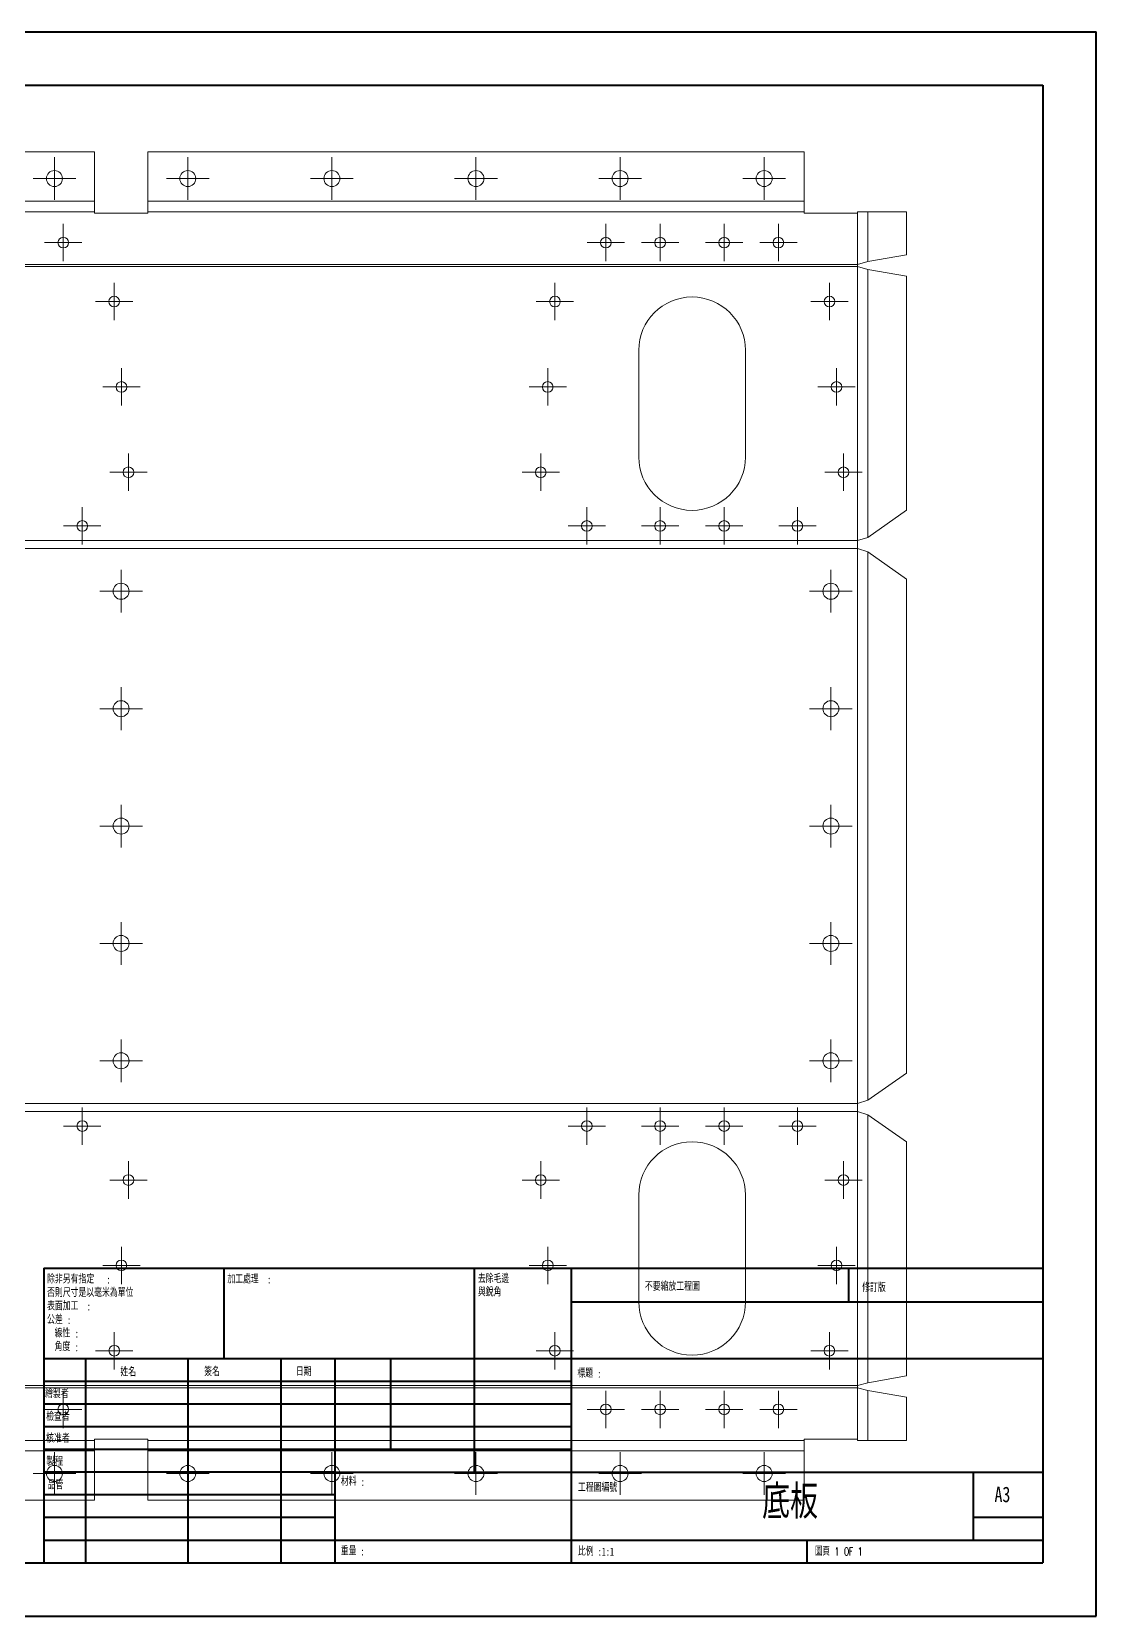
# Model space of a CAD drawing. Header units: millimetres. Extents: x 0 to 420, y 0 to 297.
# Drawn here: x 220.6 to 420.1, y 0.2 to 297.2 of the extents above; entities that cross this region are included whole.
import ezdxf

# ---------------------------------------------------------------- set-up
doc = ezdxf.new("R2010")
doc.units = ezdxf.units.MM
doc.styles.add('SLDTEXTSTYLE0', font='TXT', dxfattribs={"width": 0.75, "bigfont": 'bigfont'})
doc.styles.add('SLDTEXTSTYLE1', font='TXT', dxfattribs={"width": 0.7, "bigfont": 'bigfont'})
doc.styles.add('SLDTEXTSTYLE2', font='TXT', dxfattribs={"width": 0.75})
doc.styles.add('SLDTEXTSTYLE3', font='TXT', dxfattribs={"width": 0.666667, "bigfont": 'bigfont'})

# ---------------------------------------------------------------- blocks, each defined once
blk = doc.blocks.new('SW_NOTE_0')
at = {"color": 0, "linetype": 'Continuous', "lineweight": 0, "attachment_point": 1}
for s, insert, char_height, style in [('\\M+18F64\\M+197CA', (0, 1.93), 1.4986, 'SLDTEXTSTYLE1'), (':', (3.7, 1.89), 1.5, 'SLDTEXTSTYLE2')]:
    blk.add_mtext(s, dxfattribs=dict(at, insert=insert, char_height=char_height, style=style))
blk = doc.blocks.new('SW_NOTE_1')
at = {"color": 0, "linetype": 'Continuous', "lineweight": 0, "char_height": 1.5, "attachment_point": 1}
for s, insert, style in [('\\M+194E4\\M+197E1', (0, 1.93), 'SLDTEXTSTYLE1'), (':1:1', (3.7, 1.89), 'SLDTEXTSTYLE2')]:
    blk.add_mtext(s, dxfattribs=dict(at, insert=insert, style=style))
blk = doc.blocks.new('SW_NOTE_2')
at = {"color": 0, "linetype": 'Continuous', "lineweight": 0, "char_height": 1.5, "attachment_point": 1}
for s, insert, style in [('\\M+19557\\M+191E8', (0, 1.93), 'SLDTEXTSTYLE1'), (':', (3.73, 1.89), 'SLDTEXTSTYLE2')]:
    blk.add_mtext(s, dxfattribs=dict(at, insert=insert, style=style))
blk = doc.blocks.new('SW_NOTE_3')
at = {"color": 0, "linetype": 'Continuous', "lineweight": 0, "char_height": 1.5, "attachment_point": 1}
for s, insert, style in [('\\M+18DDE\\M+197BF', (0, 1.93), 'SLDTEXTSTYLE1'), (':', (3.73, 1.89), 'SLDTEXTSTYLE2')]:
    blk.add_mtext(s, dxfattribs=dict(at, insert=insert, style=style))
blk = doc.blocks.new('SW_NOTE_4')
at = {"color": 0, "linetype": 'Continuous', "lineweight": 0, "char_height": 1.5, "attachment_point": 1, "style": 'SLDTEXTSTYLE1'}
for s, insert in [('\\M+18B8E\\M+18F9C\\M+196D1\\M+1E7B2', (0, 1.93)), ('\\M+1E46F銳\\M+18A70', (0, -0.57))]:
    blk.add_mtext(s, dxfattribs=dict(at, insert=insert))
blk = doc.blocks.new('SW_NOTE_5')
at = {"color": 0, "linetype": 'Continuous', "lineweight": 0, "char_height": 1.5, "attachment_point": 1}
for s, insert, style in [('\\M+189C1\\M+18D48\\M+1997C\\M+1979D', (0, 1.93), 'SLDTEXTSTYLE1'), (':', (7.45, 1.89), 'SLDTEXTSTYLE2')]:
    blk.add_mtext(s, dxfattribs=dict(at, insert=insert, style=style))
blk = doc.blocks.new('SW_NOTE_6')
at = {"color": 0, "linetype": 'Continuous', "lineweight": 0, "char_height": 1.5, "attachment_point": 1}
for s, insert, style in [('\\M+18F9C\\M+194F1另\\M+1974C\\M+18E77\\M+192E8', (0, 1.93), 'SLDTEXTSTYLE1'), (':', (11.14, 1.89), 'SLDTEXTSTYLE2'), ('\\M+1955C\\M+196CA\\M+189C1\\M+18D48', (0, -3.11), 'SLDTEXTSTYLE1'), ('\\M+194DB\\M+191A5\\M+18EDA\\M+190A1\\M+190A5\\M+188C8\\M+19F7C\\M+195C4\\M+188D7\\M+19A64\\M+188CA', (0, -0.61), 'SLDTEXTSTYLE1'), ('\\M+18CF6\\M+18DB7', (0, -5.65), 'SLDTEXTSTYLE1'), (':', (7.44, -3.15), 'SLDTEXTSTYLE2'), ('\\M+190FC\\M+190AB', (1.41, -8.2), 'SLDTEXTSTYLE1'), (':', (3.73, -5.7), 'SLDTEXTSTYLE2'), (':', (5.19, -8.24), 'SLDTEXTSTYLE2'), ('\\M+18A70\\M+19378', (1.41, -10.74), 'SLDTEXTSTYLE1'), (':', (5.17, -10.79), 'SLDTEXTSTYLE2')]:
    blk.add_mtext(s, dxfattribs=dict(at, insert=insert, style=style))
blk = doc.blocks.new('SW_CENTERMARKSYMBOL_0')
at = {"color": 0, "linetype": 'Continuous', "lineweight": 0}
for p, q in [((0, 2.5), (0, 4)), ((-2.5, 0), (-4, 0)), ((0, 0), (-2.5, 0)), ((0, 0), (0, 2.5)), ((0, 0), (0, -2.5)), ((0, 0), (2.5, 0)), ((2.5, 0), (4, 0)), ((0, -2.5), (0, -4))]:
    blk.add_line(p, q, dxfattribs=at)
blk = doc.blocks.new('SW_CENTERMARKSYMBOL_1')
at = {"color": 0, "linetype": 'Continuous', "lineweight": 0}
for p, q in [((0, 2.5), (0, 4)), ((-2.5, 0), (-4, 0)), ((0, 0), (-2.5, 0)), ((0, 0), (0, 2.5)), ((0, 0), (0, -2.5)), ((0, 0), (2.5, 0)), ((2.5, 0), (4, 0)), ((0, -2.5), (0, -4))]:
    blk.add_line(p, q, dxfattribs=at)
blk = doc.blocks.new('SW_CENTERMARKSYMBOL_2')
at = {"color": 0, "linetype": 'Continuous', "lineweight": 0}
for p, q in [((0, 2.5), (0, 4)), ((-2.5, 0), (-4, 0)), ((0, 0), (-2.5, 0)), ((0, 0), (0, 2.5)), ((0, 0), (0, -2.5)), ((0, 0), (2.5, 0)), ((2.5, 0), (4, 0)), ((0, -2.5), (0, -4))]:
    blk.add_line(p, q, dxfattribs=at)
blk = doc.blocks.new('SW_CENTERMARKSYMBOL_3')
at = {"color": 0, "linetype": 'Continuous', "lineweight": 0}
for p, q in [((0, 2.5), (0, 4)), ((-2.5, 0), (-4, 0)), ((0, 0), (-2.5, 0)), ((0, 0), (0, 2.5)), ((0, 0), (0, -2.5)), ((0, 0), (2.5, 0)), ((2.5, 0), (4, 0)), ((0, -2.5), (0, -4))]:
    blk.add_line(p, q, dxfattribs=at)
blk = doc.blocks.new('SW_CENTERMARKSYMBOL_4')
at = {"color": 0, "linetype": 'Continuous', "lineweight": 0}
for p, q in [((0, 2.5), (0, 4)), ((-2.5, 0), (-4, 0)), ((0, 0), (-2.5, 0)), ((0, 0), (0, 2.5)), ((0, 0), (0, -2.5)), ((0, 0), (2.5, 0)), ((2.5, 0), (4, 0)), ((0, -2.5), (0, -4))]:
    blk.add_line(p, q, dxfattribs=at)
blk = doc.blocks.new('SW_CENTERMARKSYMBOL_5')
at = {"color": 0, "linetype": 'Continuous', "lineweight": 0}
for p, q in [((0, 2.5), (0, 4)), ((-2.5, 0), (-4, 0)), ((0, 0), (-2.5, 0)), ((0, 0), (0, 2.5)), ((0, 0), (0, -2.5)), ((0, 0), (2.5, 0)), ((2.5, 0), (4, 0)), ((0, -2.5), (0, -4))]:
    blk.add_line(p, q, dxfattribs=at)
blk = doc.blocks.new('SW_CENTERMARKSYMBOL_6')
at = {"color": 0, "linetype": 'Continuous', "lineweight": 0}
for p, q in [((0, 2.5), (0, 4)), ((-2.5, 0), (-4, 0)), ((0, 0), (-2.5, 0)), ((0, 0), (0, 2.5)), ((0, 0), (0, -2.5)), ((0, 0), (2.5, 0)), ((2.5, 0), (4, 0)), ((0, -2.5), (0, -4))]:
    blk.add_line(p, q, dxfattribs=at)
blk = doc.blocks.new('SW_CENTERMARKSYMBOL_7')
at = {"color": 0, "linetype": 'Continuous', "lineweight": 0}
for p, q in [((0, 2.5), (0, 4)), ((-2.5, 0), (-4, 0)), ((0, 0), (-2.5, 0)), ((0, 0), (0, 2.5)), ((0, 0), (0, -2.5)), ((0, 0), (2.5, 0)), ((2.5, 0), (4, 0)), ((0, -2.5), (0, -4))]:
    blk.add_line(p, q, dxfattribs=at)
blk = doc.blocks.new('SW_CENTERMARKSYMBOL_8')
at = {"color": 0, "linetype": 'Continuous', "lineweight": 0}
for p, q in [((0, 2.5), (0, 4)), ((-2.5, 0), (-4, 0)), ((0, 0), (-2.5, 0)), ((0, 0), (0, 2.5)), ((0, 0), (0, -2.5)), ((0, 0), (2.5, 0)), ((2.5, 0), (4, 0)), ((0, -2.5), (0, -4))]:
    blk.add_line(p, q, dxfattribs=at)
blk = doc.blocks.new('SW_CENTERMARKSYMBOL_9')
at = {"color": 0, "linetype": 'Continuous', "lineweight": 0}
for p, q in [((0, 2.5), (0, 4)), ((-2.5, 0), (-4, 0)), ((0, 0), (-2.5, 0)), ((0, 0), (0, 2.5)), ((0, 0), (0, -2.5)), ((0, 0), (2.5, 0)), ((2.5, 0), (4, 0)), ((0, -2.5), (0, -4))]:
    blk.add_line(p, q, dxfattribs=at)
blk = doc.blocks.new('SW_CENTERMARKSYMBOL_25')
at = {"color": 0, "linetype": 'Continuous', "lineweight": 0}
for p, q in [((0, 2.5), (0, 3.5)), ((-2.5, 0), (-3.5, 0)), ((0, 0), (-2.5, 0)), ((0, 0), (0, 2.5)), ((0, 0), (0, -2.5)), ((0, 0), (2.5, 0)), ((2.5, 0), (3.5, 0)), ((0, -2.5), (0, -3.5))]:
    blk.add_line(p, q, dxfattribs=at)
blk = doc.blocks.new('SW_CENTERMARKSYMBOL_26')
at = {"color": 0, "linetype": 'Continuous', "lineweight": 0}
for p, q in [((0, 2.5), (0, 3.5)), ((-2.5, 0), (-3.5, 0)), ((0, 0), (-2.5, 0)), ((0, 0), (0, 2.5)), ((0, 0), (0, -2.5)), ((0, 0), (2.5, 0)), ((2.5, 0), (3.5, 0)), ((0, -2.5), (0, -3.5))]:
    blk.add_line(p, q, dxfattribs=at)
blk = doc.blocks.new('SW_CENTERMARKSYMBOL_27')
at = {"color": 0, "linetype": 'Continuous', "lineweight": 0}
for p, q in [((0, 2.5), (0, 3.5)), ((-2.5, 0), (-3.5, 0)), ((0, 0), (-2.5, 0)), ((0, 0), (0, 2.5)), ((0, 0), (0, -2.5)), ((0, 0), (2.5, 0)), ((2.5, 0), (3.5, 0)), ((0, -2.5), (0, -3.5))]:
    blk.add_line(p, q, dxfattribs=at)
blk = doc.blocks.new('SW_CENTERMARKSYMBOL_28')
at = {"color": 0, "linetype": 'Continuous', "lineweight": 0}
for p, q in [((0, 2.5), (0, 3.5)), ((-2.5, 0), (-3.5, 0)), ((0, 0), (-2.5, 0)), ((0, 0), (0, 2.5)), ((0, 0), (0, -2.5)), ((0, 0), (2.5, 0)), ((2.5, 0), (3.5, 0)), ((0, -2.5), (0, -3.5))]:
    blk.add_line(p, q, dxfattribs=at)
blk = doc.blocks.new('SW_CENTERMARKSYMBOL_29')
at = {"color": 0, "linetype": 'Continuous', "lineweight": 0}
for p, q in [((0, 2.5), (0, 3.5)), ((-2.5, 0), (-3.5, 0)), ((0, 0), (-2.5, 0)), ((0, 0), (0, 2.5)), ((0, 0), (0, -2.5)), ((0, 0), (2.5, 0)), ((2.5, 0), (3.5, 0)), ((0, -2.5), (0, -3.5))]:
    blk.add_line(p, q, dxfattribs=at)
blk = doc.blocks.new('SW_CENTERMARKSYMBOL_30')
at = {"color": 0, "linetype": 'Continuous', "lineweight": 0}
for p, q in [((0, 2.5), (0, 3.5)), ((-2.5, 0), (-3.5, 0)), ((0, 0), (-2.5, 0)), ((0, 0), (0, 2.5)), ((0, 0), (0, -2.5)), ((0, 0), (2.5, 0)), ((2.5, 0), (3.5, 0)), ((0, -2.5), (0, -3.5))]:
    blk.add_line(p, q, dxfattribs=at)
blk = doc.blocks.new('SW_CENTERMARKSYMBOL_31')
at = {"color": 0, "linetype": 'Continuous', "lineweight": 0}
for p, q in [((0, 2.5), (0, 3.5)), ((-2.5, 0), (-3.5, 0)), ((0, 0), (-2.5, 0)), ((0, 0), (0, 2.5)), ((0, 0), (0, -2.5)), ((0, 0), (2.5, 0)), ((2.5, 0), (3.5, 0)), ((0, -2.5), (0, -3.5))]:
    blk.add_line(p, q, dxfattribs=at)
blk = doc.blocks.new('SW_CENTERMARKSYMBOL_32')
at = {"color": 0, "linetype": 'Continuous', "lineweight": 0}
for p, q in [((0, 2.5), (0, 3.5)), ((-2.5, 0), (-3.5, 0)), ((0, 0), (-2.5, 0)), ((0, 0), (0, 2.5)), ((0, 0), (0, -2.5)), ((0, 0), (2.5, 0)), ((2.5, 0), (3.5, 0)), ((0, -2.5), (0, -3.5))]:
    blk.add_line(p, q, dxfattribs=at)
blk = doc.blocks.new('SW_CENTERMARKSYMBOL_33')
at = {"color": 0, "linetype": 'Continuous', "lineweight": 0}
for p, q in [((0, 2.5), (0, 3.5)), ((-2.5, 0), (-3.5, 0)), ((0, 0), (-2.5, 0)), ((0, 0), (0, 2.5)), ((0, 0), (0, -2.5)), ((0, 0), (2.5, 0)), ((2.5, 0), (3.5, 0)), ((0, -2.5), (0, -3.5))]:
    blk.add_line(p, q, dxfattribs=at)
blk = doc.blocks.new('SW_CENTERMARKSYMBOL_34')
at = {"color": 0, "linetype": 'Continuous', "lineweight": 0}
for p, q in [((0, 2.5), (0, 3.5)), ((-2.5, 0), (-3.5, 0)), ((0, 0), (-2.5, 0)), ((0, 0), (0, 2.5)), ((0, 0), (0, -2.5)), ((0, 0), (2.5, 0)), ((2.5, 0), (3.5, 0)), ((0, -2.5), (0, -3.5))]:
    blk.add_line(p, q, dxfattribs=at)
blk = doc.blocks.new('SW_CENTERMARKSYMBOL_35')
at = {"color": 0, "linetype": 'Continuous', "lineweight": 0}
for p, q in [((0, 2.5), (0, 3.5)), ((-2.5, 0), (-3.5, 0)), ((0, 0), (-2.5, 0)), ((0, 0), (0, 2.5)), ((0, 0), (0, -2.5)), ((0, 0), (2.5, 0)), ((2.5, 0), (3.5, 0)), ((0, -2.5), (0, -3.5))]:
    blk.add_line(p, q, dxfattribs=at)
blk = doc.blocks.new('SW_CENTERMARKSYMBOL_42')
at = {"color": 0, "linetype": 'Continuous', "lineweight": 0}
for p, q in [((0, 2.5), (0, 3.5)), ((-2.5, 0), (-3.5, 0)), ((0, 0), (-2.5, 0)), ((0, 0), (0, 2.5)), ((0, 0), (0, -2.5)), ((0, 0), (2.5, 0)), ((2.5, 0), (3.5, 0)), ((0, -2.5), (0, -3.5))]:
    blk.add_line(p, q, dxfattribs=at)
blk = doc.blocks.new('SW_CENTERMARKSYMBOL_43')
at = {"color": 0, "linetype": 'Continuous', "lineweight": 0}
for p, q in [((0, 2.5), (0, 3.5)), ((-2.5, 0), (-3.5, 0)), ((0, 0), (-2.5, 0)), ((0, 0), (0, 2.5)), ((0, 0), (0, -2.5)), ((0, 0), (2.5, 0)), ((2.5, 0), (3.5, 0)), ((0, -2.5), (0, -3.5))]:
    blk.add_line(p, q, dxfattribs=at)
blk = doc.blocks.new('SW_CENTERMARKSYMBOL_44')
at = {"color": 0, "linetype": 'Continuous', "lineweight": 0}
for p, q in [((0, 2.5), (0, 3.5)), ((-2.5, 0), (-3.5, 0)), ((0, 0), (-2.5, 0)), ((0, 0), (0, 2.5)), ((0, 0), (0, -2.5)), ((0, 0), (2.5, 0)), ((2.5, 0), (3.5, 0)), ((0, -2.5), (0, -3.5))]:
    blk.add_line(p, q, dxfattribs=at)
blk = doc.blocks.new('SW_CENTERMARKSYMBOL_45')
at = {"color": 0, "linetype": 'Continuous', "lineweight": 0}
for p, q in [((0, 2.5), (0, 3.5)), ((-2.5, 0), (-3.5, 0)), ((0, 0), (-2.5, 0)), ((0, 0), (0, 2.5)), ((0, 0), (0, -2.5)), ((0, 0), (2.5, 0)), ((2.5, 0), (3.5, 0)), ((0, -2.5), (0, -3.5))]:
    blk.add_line(p, q, dxfattribs=at)
blk = doc.blocks.new('SW_CENTERMARKSYMBOL_46')
at = {"color": 0, "linetype": 'Continuous', "lineweight": 0}
for p, q in [((0, 2.5), (0, 3.5)), ((-2.5, 0), (-3.5, 0)), ((0, 0), (-2.5, 0)), ((0, 0), (0, 2.5)), ((0, 0), (0, -2.5)), ((0, 0), (2.5, 0)), ((2.5, 0), (3.5, 0)), ((0, -2.5), (0, -3.5))]:
    blk.add_line(p, q, dxfattribs=at)
blk = doc.blocks.new('SW_CENTERMARKSYMBOL_47')
at = {"color": 0, "linetype": 'Continuous', "lineweight": 0}
for p, q in [((0, 2.5), (0, 3.5)), ((-2.5, 0), (-3.5, 0)), ((0, 0), (-2.5, 0)), ((0, 0), (0, 2.5)), ((0, 0), (0, -2.5)), ((0, 0), (2.5, 0)), ((2.5, 0), (3.5, 0)), ((0, -2.5), (0, -3.5))]:
    blk.add_line(p, q, dxfattribs=at)
blk = doc.blocks.new('SW_CENTERMARKSYMBOL_48')
at = {"color": 0, "linetype": 'Continuous', "lineweight": 0}
for p, q in [((0, 2.5), (0, 3.5)), ((-2.5, 0), (-3.5, 0)), ((0, 0), (-2.5, 0)), ((0, 0), (0, 2.5)), ((0, 0), (0, -2.5)), ((0, 0), (2.5, 0)), ((2.5, 0), (3.5, 0)), ((0, -2.5), (0, -3.5))]:
    blk.add_line(p, q, dxfattribs=at)
blk = doc.blocks.new('SW_CENTERMARKSYMBOL_49')
at = {"color": 0, "linetype": 'Continuous', "lineweight": 0}
for p, q in [((0, 2.5), (0, 3.5)), ((-2.5, 0), (-3.5, 0)), ((0, 0), (-2.5, 0)), ((0, 0), (0, 2.5)), ((0, 0), (0, -2.5)), ((0, 0), (2.5, 0)), ((2.5, 0), (3.5, 0)), ((0, -2.5), (0, -3.5))]:
    blk.add_line(p, q, dxfattribs=at)
blk = doc.blocks.new('SW_CENTERMARKSYMBOL_50')
at = {"color": 0, "linetype": 'Continuous', "lineweight": 0}
for p, q in [((0, 2.5), (0, 3.5)), ((-2.5, 0), (-3.5, 0)), ((0, 0), (-2.5, 0)), ((0, 0), (0, 2.5)), ((0, 0), (0, -2.5)), ((0, 0), (2.5, 0)), ((2.5, 0), (3.5, 0)), ((0, -2.5), (0, -3.5))]:
    blk.add_line(p, q, dxfattribs=at)
blk = doc.blocks.new('SW_CENTERMARKSYMBOL_51')
at = {"color": 0, "linetype": 'Continuous', "lineweight": 0}
for p, q in [((0, 2.5), (0, 3.5)), ((-2.5, 0), (-3.5, 0)), ((0, 0), (-2.5, 0)), ((0, 0), (0, 2.5)), ((0, 0), (0, -2.5)), ((0, 0), (2.5, 0)), ((2.5, 0), (3.5, 0)), ((0, -2.5), (0, -3.5))]:
    blk.add_line(p, q, dxfattribs=at)
blk = doc.blocks.new('SW_CENTERMARKSYMBOL_52')
at = {"color": 0, "linetype": 'Continuous', "lineweight": 0}
for p, q in [((0, 2.5), (0, 3.5)), ((-2.5, 0), (-3.5, 0)), ((0, 0), (-2.5, 0)), ((0, 0), (0, 2.5)), ((0, 0), (0, -2.5)), ((0, 0), (2.5, 0)), ((2.5, 0), (3.5, 0)), ((0, -2.5), (0, -3.5))]:
    blk.add_line(p, q, dxfattribs=at)
blk = doc.blocks.new('SW_CENTERMARKSYMBOL_53')
at = {"color": 0, "linetype": 'Continuous', "lineweight": 0}
for p, q in [((0, 2.5), (0, 3.5)), ((-2.5, 0), (-3.5, 0)), ((0, 0), (-2.5, 0)), ((0, 0), (0, 2.5)), ((0, 0), (0, -2.5)), ((0, 0), (2.5, 0)), ((2.5, 0), (3.5, 0)), ((0, -2.5), (0, -3.5))]:
    blk.add_line(p, q, dxfattribs=at)
blk = doc.blocks.new('SW_CENTERMARKSYMBOL_54')
at = {"color": 0, "linetype": 'Continuous', "lineweight": 0}
for p, q in [((0, 2.5), (0, 3.5)), ((-2.5, 0), (-3.5, 0)), ((0, 0), (-2.5, 0)), ((0, 0), (0, 2.5)), ((0, 0), (0, -2.5)), ((0, 0), (2.5, 0)), ((2.5, 0), (3.5, 0)), ((0, -2.5), (0, -3.5))]:
    blk.add_line(p, q, dxfattribs=at)
blk = doc.blocks.new('SW_CENTERMARKSYMBOL_65')
at = {"color": 0, "linetype": 'Continuous', "lineweight": 0}
for p, q in [((0, 2.5), (0, 3.5)), ((-2.5, 0), (-3.5, 0)), ((0, 0), (-2.5, 0)), ((0, 0), (0, 2.5)), ((0, 0), (0, -2.5)), ((0, 0), (2.5, 0)), ((2.5, 0), (3.5, 0)), ((0, -2.5), (0, -3.5))]:
    blk.add_line(p, q, dxfattribs=at)
blk = doc.blocks.new('SW_CENTERMARKSYMBOL_66')
at = {"color": 0, "linetype": 'Continuous', "lineweight": 0}
for p, q in [((0, 2.5), (0, 3.5)), ((-2.5, 0), (-3.5, 0)), ((0, 0), (-2.5, 0)), ((0, 0), (0, 2.5)), ((0, 0), (0, -2.5)), ((0, 0), (2.5, 0)), ((2.5, 0), (3.5, 0)), ((0, -2.5), (0, -3.5))]:
    blk.add_line(p, q, dxfattribs=at)
blk = doc.blocks.new('SW_CENTERMARKSYMBOL_67')
at = {"color": 0, "linetype": 'Continuous', "lineweight": 0}
for p, q in [((0, 2.5), (0, 3.5)), ((-2.5, 0), (-3.5, 0)), ((0, 0), (-2.5, 0)), ((0, 0), (0, 2.5)), ((0, 0), (0, -2.5)), ((0, 0), (2.5, 0)), ((2.5, 0), (3.5, 0)), ((0, -2.5), (0, -3.5))]:
    blk.add_line(p, q, dxfattribs=at)
blk = doc.blocks.new('SW_CENTERMARKSYMBOL_68')
at = {"color": 0, "linetype": 'Continuous', "lineweight": 0}
for p, q in [((0, 2.5), (0, 3.5)), ((-2.5, 0), (-3.5, 0)), ((0, 0), (-2.5, 0)), ((0, 0), (0, 2.5)), ((0, 0), (0, -2.5)), ((0, 0), (2.5, 0)), ((2.5, 0), (3.5, 0)), ((0, -2.5), (0, -3.5))]:
    blk.add_line(p, q, dxfattribs=at)
blk = doc.blocks.new('SW_CENTERMARKSYMBOL_75')
at = {"color": 0, "linetype": 'Continuous', "lineweight": 0}
for p, q in [((0, 2.5), (0, 3.5)), ((-2.5, 0), (-3.5, 0)), ((0, 0), (-2.5, 0)), ((0, 0), (0, 2.5)), ((0, 0), (0, -2.5)), ((0, 0), (2.5, 0)), ((2.5, 0), (3.5, 0)), ((0, -2.5), (0, -3.5))]:
    blk.add_line(p, q, dxfattribs=at)
blk = doc.blocks.new('SW_CENTERMARKSYMBOL_79')
at = {"color": 0, "linetype": 'Continuous', "lineweight": 0}
for p, q in [((0, 2.5), (0, 3.5)), ((-2.5, 0), (-3.5, 0)), ((0, 0), (-2.5, 0)), ((0, 0), (0, 2.5)), ((0, 0), (0, -2.5)), ((0, 0), (2.5, 0)), ((2.5, 0), (3.5, 0)), ((0, -2.5), (0, -3.5))]:
    blk.add_line(p, q, dxfattribs=at)
blk = doc.blocks.new('SW_CENTERMARKSYMBOL_80')
at = {"color": 0, "linetype": 'Continuous', "lineweight": 0}
for p, q in [((0, 2.5), (0, 3.5)), ((-2.5, 0), (-3.5, 0)), ((0, 0), (-2.5, 0)), ((0, 0), (0, 2.5)), ((0, 0), (0, -2.5)), ((0, 0), (2.5, 0)), ((2.5, 0), (3.5, 0)), ((0, -2.5), (0, -3.5))]:
    blk.add_line(p, q, dxfattribs=at)
blk = doc.blocks.new('SW_CENTERMARKSYMBOL_81')
at = {"color": 0, "linetype": 'Continuous', "lineweight": 0}
for p, q in [((0, 2.5), (0, 3.5)), ((-2.5, 0), (-3.5, 0)), ((0, 0), (-2.5, 0)), ((0, 0), (0, 2.5)), ((0, 0), (0, -2.5)), ((0, 0), (2.5, 0)), ((2.5, 0), (3.5, 0)), ((0, -2.5), (0, -3.5))]:
    blk.add_line(p, q, dxfattribs=at)
blk = doc.blocks.new('SW_CENTERMARKSYMBOL_82')
at = {"color": 0, "linetype": 'Continuous', "lineweight": 0}
for p, q in [((0, 2.5), (0, 3.5)), ((-2.5, 0), (-3.5, 0)), ((0, 0), (-2.5, 0)), ((0, 0), (0, 2.5)), ((0, 0), (0, -2.5)), ((0, 0), (2.5, 0)), ((2.5, 0), (3.5, 0)), ((0, -2.5), (0, -3.5))]:
    blk.add_line(p, q, dxfattribs=at)
blk = doc.blocks.new('SW_CENTERMARKSYMBOL_90')
at = {"color": 0, "linetype": 'Continuous', "lineweight": 0}
for p, q in [((0, 2.5), (0, 3.5)), ((-2.5, 0), (-3.5, 0)), ((0, 0), (-2.5, 0)), ((0, 0), (0, 2.5)), ((0, 0), (0, -2.5)), ((0, 0), (2.5, 0)), ((2.5, 0), (3.5, 0)), ((0, -2.5), (0, -3.5))]:
    blk.add_line(p, q, dxfattribs=at)
blk = doc.blocks.new('SW_CENTERMARKSYMBOL_95')
at = {"color": 0, "linetype": 'Continuous', "lineweight": 0}
for p, q in [((0, 2.5), (0, 3.5)), ((-2.5, 0), (-3.5, 0)), ((0, 0), (-2.5, 0)), ((0, 0), (0, 2.5)), ((0, 0), (0, -2.5)), ((0, 0), (2.5, 0)), ((2.5, 0), (3.5, 0)), ((0, -2.5), (0, -3.5))]:
    blk.add_line(p, q, dxfattribs=at)
blk = doc.blocks.new('SW_CENTERMARKSYMBOL_96')
at = {"color": 0, "linetype": 'Continuous', "lineweight": 0}
for p, q in [((0, 2.5), (0, 3.5)), ((-2.5, 0), (-3.5, 0)), ((0, 0), (-2.5, 0)), ((0, 0), (0, 2.5)), ((0, 0), (0, -2.5)), ((0, 0), (2.5, 0)), ((2.5, 0), (3.5, 0)), ((0, -2.5), (0, -3.5))]:
    blk.add_line(p, q, dxfattribs=at)
blk = doc.blocks.new('SW_CENTERMARKSYMBOL_97')
at = {"color": 0, "linetype": 'Continuous', "lineweight": 0}
for p, q in [((0, 2.5), (0, 3.5)), ((-2.5, 0), (-3.5, 0)), ((0, 0), (-2.5, 0)), ((0, 0), (0, 2.5)), ((0, 0), (0, -2.5)), ((0, 0), (2.5, 0)), ((2.5, 0), (3.5, 0)), ((0, -2.5), (0, -3.5))]:
    blk.add_line(p, q, dxfattribs=at)
blk = doc.blocks.new('SW_CENTERMARKSYMBOL_98')
at = {"color": 0, "linetype": 'Continuous', "lineweight": 0}
for p, q in [((0, 2.5), (0, 3.5)), ((-2.5, 0), (-3.5, 0)), ((0, 0), (-2.5, 0)), ((0, 0), (0, 2.5)), ((0, 0), (0, -2.5)), ((0, 0), (2.5, 0)), ((2.5, 0), (3.5, 0)), ((0, -2.5), (0, -3.5))]:
    blk.add_line(p, q, dxfattribs=at)
blk = doc.blocks.new('SW_CENTERMARKSYMBOL_99')
at = {"color": 0, "linetype": 'Continuous', "lineweight": 0}
for p, q in [((0, 2.5), (0, 4)), ((-2.5, 0), (-4, 0)), ((0, 0), (-2.5, 0)), ((0, 0), (0, 2.5)), ((0, 0), (0, -2.5)), ((0, 0), (2.5, 0)), ((2.5, 0), (4, 0)), ((0, -2.5), (0, -4))]:
    blk.add_line(p, q, dxfattribs=at)
blk = doc.blocks.new('SW_CENTERMARKSYMBOL_100')
at = {"color": 0, "linetype": 'Continuous', "lineweight": 0}
for p, q in [((0, 2.5), (0, 4)), ((-2.5, 0), (-4, 0)), ((0, 0), (-2.5, 0)), ((0, 0), (0, 2.5)), ((0, 0), (0, -2.5)), ((0, 0), (2.5, 0)), ((2.5, 0), (4, 0)), ((0, -2.5), (0, -4))]:
    blk.add_line(p, q, dxfattribs=at)
blk = doc.blocks.new('SW_CENTERMARKSYMBOL_101')
at = {"color": 0, "linetype": 'Continuous', "lineweight": 0}
for p, q in [((0, 2.5), (0, 4)), ((-2.5, 0), (-4, 0)), ((0, 0), (-2.5, 0)), ((0, 0), (0, 2.5)), ((0, 0), (0, -2.5)), ((0, 0), (2.5, 0)), ((2.5, 0), (4, 0)), ((0, -2.5), (0, -4))]:
    blk.add_line(p, q, dxfattribs=at)
blk = doc.blocks.new('SW_CENTERMARKSYMBOL_102')
at = {"color": 0, "linetype": 'Continuous', "lineweight": 0}
for p, q in [((0, 2.5), (0, 4)), ((-2.5, 0), (-4, 0)), ((0, 0), (-2.5, 0)), ((0, 0), (0, 2.5)), ((0, 0), (0, -2.5)), ((0, 0), (2.5, 0)), ((2.5, 0), (4, 0)), ((0, -2.5), (0, -4))]:
    blk.add_line(p, q, dxfattribs=at)
blk = doc.blocks.new('SW_CENTERMARKSYMBOL_103')
at = {"color": 0, "linetype": 'Continuous', "lineweight": 0}
for p, q in [((0, 2.5), (0, 4)), ((-2.5, 0), (-4, 0)), ((0, 0), (-2.5, 0)), ((0, 0), (0, 2.5)), ((0, 0), (0, -2.5)), ((0, 0), (2.5, 0)), ((2.5, 0), (4, 0)), ((0, -2.5), (0, -4))]:
    blk.add_line(p, q, dxfattribs=at)
blk = doc.blocks.new('SW_CENTERMARKSYMBOL_110')
at = {"color": 0, "linetype": 'Continuous', "lineweight": 0}
for p, q in [((0, 2.5), (0, 4)), ((-2.5, 0), (-4, 0)), ((0, 0), (-2.5, 0)), ((0, 0), (0, 2.5)), ((0, 0), (0, -2.5)), ((0, 0), (2.5, 0)), ((2.5, 0), (4, 0)), ((0, -2.5), (0, -4))]:
    blk.add_line(p, q, dxfattribs=at)
blk = doc.blocks.new('SW_CENTERMARKSYMBOL_111')
at = {"color": 0, "linetype": 'Continuous', "lineweight": 0}
for p, q in [((0, 2.5), (0, 4)), ((-2.5, 0), (-4, 0)), ((0, 0), (-2.5, 0)), ((0, 0), (0, 2.5)), ((0, 0), (0, -2.5)), ((0, 0), (2.5, 0)), ((2.5, 0), (4, 0)), ((0, -2.5), (0, -4))]:
    blk.add_line(p, q, dxfattribs=at)
blk = doc.blocks.new('SW_CENTERMARKSYMBOL_118')
at = {"color": 0, "linetype": 'Continuous', "lineweight": 0}
for p, q in [((0, 2.5), (0, 4)), ((-2.5, 0), (-4, 0)), ((0, 0), (-2.5, 0)), ((0, 0), (0, 2.5)), ((0, 0), (0, -2.5)), ((0, 0), (2.5, 0)), ((2.5, 0), (4, 0)), ((0, -2.5), (0, -4))]:
    blk.add_line(p, q, dxfattribs=at)
blk = doc.blocks.new('SW_CENTERMARKSYMBOL_119')
at = {"color": 0, "linetype": 'Continuous', "lineweight": 0}
for p, q in [((0, 2.5), (0, 4)), ((-2.5, 0), (-4, 0)), ((0, 0), (-2.5, 0)), ((0, 0), (0, 2.5)), ((0, 0), (0, -2.5)), ((0, 0), (2.5, 0)), ((2.5, 0), (4, 0)), ((0, -2.5), (0, -4))]:
    blk.add_line(p, q, dxfattribs=at)
blk = doc.blocks.new('SW_CENTERMARKSYMBOL_120')
at = {"color": 0, "linetype": 'Continuous', "lineweight": 0}
for p, q in [((0, 2.5), (0, 4)), ((-2.5, 0), (-4, 0)), ((0, 0), (-2.5, 0)), ((0, 0), (0, 2.5)), ((0, 0), (0, -2.5)), ((0, 0), (2.5, 0)), ((2.5, 0), (4, 0)), ((0, -2.5), (0, -4))]:
    blk.add_line(p, q, dxfattribs=at)
blk = doc.blocks.new('SW_CENTERMARKSYMBOL_121')
at = {"color": 0, "linetype": 'Continuous', "lineweight": 0}
for p, q in [((0, 2.5), (0, 4)), ((-2.5, 0), (-4, 0)), ((0, 0), (-2.5, 0)), ((0, 0), (0, 2.5)), ((0, 0), (0, -2.5)), ((0, 0), (2.5, 0)), ((2.5, 0), (4, 0)), ((0, -2.5), (0, -4))]:
    blk.add_line(p, q, dxfattribs=at)
blk = doc.blocks.new('SW_CENTERMARKSYMBOL_122')
at = {"color": 0, "linetype": 'Continuous', "lineweight": 0}
for p, q in [((0, 2.5), (0, 4)), ((-2.5, 0), (-4, 0)), ((0, 0), (-2.5, 0)), ((0, 0), (0, 2.5)), ((0, 0), (0, -2.5)), ((0, 0), (2.5, 0)), ((2.5, 0), (4, 0)), ((0, -2.5), (0, -4))]:
    blk.add_line(p, q, dxfattribs=at)

msp = doc.modelspace()

# ---------------------------------------------------------------- linework, layer by layer
at = {"color": 7, "linetype": 'Continuous', "lineweight": 40}
for p, q in [((0.08, 297.21), (420.08, 297.21)), ((420.08, 0.21), (420.08, 297.21)), ((25.08, 287.21), (410.08, 287.21)), ((410.08, 287.21), (410.08, 10.21)), ((222.88, 65.46), (410.08, 65.46)), ((222.88, 65.46), (222.88, 10.21)), ((256.68, 48.46), (256.68, 65.46)), ((303.48, 65.46), (303.48, 27.21)), ((321.68, 65.46), (321.68, 10.21)), ((373.68, 59.09), (373.68, 65.46)), ((410.08, 59.09), (321.68, 59.09)), ((410.08, 48.46), (222.88, 48.46)), ((230.68, 48.46), (230.68, 10.21)), ((249.87, 48.46), (249.87, 10.21)), ((267.28, 48.46), (267.28, 10.21)), ((277.48, 10.21), (277.48, 48.46)), ((287.88, 31.46), (287.88, 48.46)), ((321.68, 44.21), (222.88, 44.21)), ((321.68, 39.96), (222.88, 39.96)), ((321.68, 35.71), (222.88, 35.71)), ((321.68, 31.46), (222.88, 31.46)), ((277.48, 27.21), (222.88, 27.21)), ((277.48, 27.21), (410.08, 27.21)), ((397.08, 14.46), (397.08, 27.21)), ((277.48, 22.96), (222.88, 22.96)), ((277.48, 18.71), (222.88, 18.71)), ((410.08, 18.71), (397.08, 18.71)), ((222.88, 14.46), (410.08, 14.46)), ((365.88, 10.21), (365.88, 14.46)), ((25.08, 10.21), (410.08, 10.21)), ((0.08, 0.21), (420.08, 0.21))]:
    msp.add_line(p, q, dxfattribs=at)
at = {"color": 7, "linetype": 'Continuous', "lineweight": 15}
for p, q in [((55.34, 274.69), (232.34, 274.69)), ((232.34, 274.69), (232.34, 265.43)), ((242.34, 265.43), (242.34, 274.69)), ((242.34, 274.69), (365.34, 274.69)), ((365.34, 274.69), (365.34, 265.43)), ((232.34, 265.43), (55.34, 265.43)), ((232.34, 265.43), (232.34, 263.48)), ((242.34, 263.48), (242.34, 265.43)), ((365.34, 265.43), (242.34, 265.43)), ((365.34, 265.43), (365.34, 263.48)), ((55.34, 263.48), (232.34, 263.48)), ((232.34, 263.22), (232.34, 263.48)), ((242.34, 263.22), (232.34, 263.22)), ((242.34, 263.22), (242.34, 263.48)), ((242.34, 263.48), (365.34, 263.48)), ((365.34, 263.48), (365.34, 263.22)), ((365.34, 263.22), (375.34, 263.22)), ((375.34, 263.22), (375.34, 263.48)), ((375.34, 263.48), (377.28, 263.48)), ((375.34, 263.22), (375.34, 253.61)), ((377.28, 254.12), (377.28, 263.48)), ((377.28, 263.48), (384.54, 263.48)), ((384.54, 263.48), (384.54, 255.4)), ((375.34, 253.61), (45.34, 253.61)), ((45.34, 253.18), (375.34, 253.18)), ((377.28, 254.12), (375.34, 253.61)), ((375.34, 253.61), (375.34, 253.18)), ((375.34, 253.18), (375.34, 201.83)), ((375.34, 253.18), (377.28, 252.67)), ((377.28, 254.12), (384.54, 255.4)), ((384.54, 251.39), (377.28, 252.67)), ((377.28, 202.44), (377.28, 252.67)), ((384.54, 251.39), (384.54, 207.52)), ((334.34, 217.5), (334.34, 237.5)), ((354.34, 237.5), (354.34, 217.5)), ((377.28, 202.44), (384.54, 207.52)), ((377.28, 202.44), (375.34, 201.83)), ((375.34, 201.83), (45.34, 201.83)), ((45.34, 200.32), (375.34, 200.32)), ((375.34, 201.83), (375.34, 200.32)), ((375.34, 96.35), (375.34, 200.32)), ((375.34, 200.32), (377.28, 199.71)), ((377.28, 96.96), (377.28, 199.71)), ((384.54, 194.62), (377.28, 199.71)), ((384.54, 194.62), (384.54, 102.04)), ((377.28, 96.96), (384.54, 102.04)), ((375.34, 96.35), (45.34, 96.35)), ((377.28, 96.96), (375.34, 96.35)), ((375.34, 96.35), (375.34, 94.84)), ((45.34, 94.84), (375.34, 94.84)), ((375.34, 94.84), (375.34, 43.48)), ((375.34, 94.84), (377.28, 94.23)), ((377.28, 43.99), (377.28, 94.23)), ((384.54, 89.14), (377.28, 94.23)), ((384.54, 89.14), (384.54, 45.27)), ((334.34, 59.16), (334.34, 79.16)), ((354.34, 79.16), (354.34, 59.16)), ((377.28, 43.99), (384.54, 45.27)), ((375.34, 43.48), (45.34, 43.48)), ((45.34, 43.05), (375.34, 43.05)), ((377.28, 43.99), (375.34, 43.48)), ((375.34, 43.48), (375.34, 43.05)), ((375.34, 43.05), (375.34, 33.44)), ((375.34, 43.05), (377.28, 42.54)), ((377.28, 33.18), (377.28, 42.54)), ((384.54, 41.26), (377.28, 42.54)), ((384.54, 41.26), (384.54, 33.18)), ((232.34, 33.18), (55.34, 33.18)), ((232.34, 33.44), (232.34, 33.18)), ((232.34, 33.44), (242.34, 33.44)), ((232.34, 33.18), (232.34, 31.24)), ((242.34, 33.44), (242.34, 33.18)), ((365.34, 33.18), (242.34, 33.18)), ((242.34, 31.24), (242.34, 33.18)), ((365.34, 33.44), (375.34, 33.44)), ((365.34, 33.44), (365.34, 33.18)), ((365.34, 33.18), (365.34, 31.24)), ((375.34, 33.18), (375.34, 33.44)), ((377.28, 33.18), (375.34, 33.18)), ((384.54, 33.18), (377.28, 33.18)), ((55.34, 31.24), (232.34, 31.24)), ((232.34, 31.24), (232.34, 21.98)), ((242.34, 31.24), (365.34, 31.24)), ((242.34, 21.98), (242.34, 31.24)), ((365.34, 21.98), (365.34, 31.24)), ((232.34, 21.98), (55.34, 21.98)), ((365.34, 21.98), (242.34, 21.98))]:
    msp.add_line(p, q, dxfattribs=at)
for centre, radius in [((224.84, 269.69), 1.5), ((249.84, 269.69), 1.5), ((276.84, 269.69), 1.5), ((303.84, 269.69), 1.5), ((330.84, 269.69), 1.5), ((357.84, 269.69), 1.5), ((226.5, 257.68), 1), ((328.18, 257.68), 1), ((338.34, 257.68), 1), ((350.34, 257.68), 1), ((360.5, 257.68), 1), ((236.04, 246.63), 1), ((318.64, 246.63), 1), ((370.08, 246.63), 1), ((237.4, 230.63), 1), ((317.28, 230.63), 1), ((371.4, 230.63), 1), ((238.71, 214.63), 1), ((315.97, 214.63), 1), ((372.71, 214.63), 1), ((230.06, 204.57), 1), ((324.61, 204.57), 1), ((338.34, 204.57), 1), ((350.34, 204.57), 1), ((364.06, 204.57), 1), ((237.34, 192.33), 1.5), ((370.34, 192.33), 1.5), ((237.34, 170.33), 1.5), ((370.34, 170.33), 1.5), ((237.34, 148.33), 1.5), ((370.34, 148.33), 1.5), ((237.34, 126.33), 1.5), ((370.34, 126.33), 1.5), ((237.34, 104.33), 1.5), ((370.34, 104.33), 1.5), ((230.06, 92.1), 1), ((324.61, 92.1), 1), ((338.34, 92.1), 1), ((350.34, 92.1), 1), ((364.06, 92.1), 1), ((238.71, 81.99), 1), ((315.97, 81.99), 1), ((372.71, 81.99), 1), ((237.39, 65.99), 1), ((317.29, 65.99), 1), ((371.39, 65.99), 1), ((236.06, 49.99), 1), ((318.62, 49.99), 1), ((370.06, 49.99), 1), ((226.5, 39), 1), ((328.18, 39), 1), ((338.34, 39), 1), ((350.34, 39), 1), ((360.5, 39), 1), ((224.84, 26.98), 1.5), ((249.84, 26.98), 1.5), ((276.84, 26.98), 1.5), ((303.84, 26.98), 1.5), ((330.84, 26.98), 1.5), ((357.84, 26.98), 1.5)]:
    msp.add_circle(centre, radius, dxfattribs=at)
for centre, start, end in [((344.34, 237.5), 0, 180), ((344.34, 217.5), 180, 0), ((344.34, 79.16), 0, 180), ((344.34, 59.16), 180, 0)]:
    msp.add_arc(centre, 10, start, end, dxfattribs=at)

# ---------------------------------------------------------------- block references
at = {"color": 7, "linetype": 'Continuous', "lineweight": 0}
for name, p in [('SW_CENTERMARKSYMBOL_110', (224.84, 269.69)), ('SW_CENTERMARKSYMBOL_99', (249.84, 269.69)), ('SW_CENTERMARKSYMBOL_103', (276.84, 269.69)), ('SW_CENTERMARKSYMBOL_100', (303.84, 269.69)), ('SW_CENTERMARKSYMBOL_102', (330.84, 269.69)), ('SW_CENTERMARKSYMBOL_101', (357.84, 269.69)), ('SW_CENTERMARKSYMBOL_90', (226.5, 257.68)), ('SW_CENTERMARKSYMBOL_96', (328.18, 257.68)), ('SW_CENTERMARKSYMBOL_97', (338.34, 257.68)), ('SW_CENTERMARKSYMBOL_98', (350.34, 257.68)), ('SW_CENTERMARKSYMBOL_95', (360.5, 257.68)), ('SW_CENTERMARKSYMBOL_65', (236.04, 246.63)), ('SW_CENTERMARKSYMBOL_54', (318.64, 246.63)), ('SW_CENTERMARKSYMBOL_53', (370.08, 246.63)), ('SW_CENTERMARKSYMBOL_66', (237.4, 230.63)), ('SW_CENTERMARKSYMBOL_51', (317.28, 230.63)), ('SW_CENTERMARKSYMBOL_52', (371.4, 230.63)), ('SW_CENTERMARKSYMBOL_67', (238.71, 214.63)), ('SW_CENTERMARKSYMBOL_50', (315.97, 214.63)), ('SW_CENTERMARKSYMBOL_49', (372.71, 214.63)), ('SW_CENTERMARKSYMBOL_68', (230.06, 204.57)), ('SW_CENTERMARKSYMBOL_47', (324.61, 204.57)), ('SW_CENTERMARKSYMBOL_46', (338.34, 204.57)), ('SW_CENTERMARKSYMBOL_45', (350.34, 204.57)), ('SW_CENTERMARKSYMBOL_48', (364.06, 204.57)), ('SW_CENTERMARKSYMBOL_7', (237.34, 192.33)), ('SW_CENTERMARKSYMBOL_2', (370.34, 192.33)), ('SW_CENTERMARKSYMBOL_6', (237.34, 170.33)), ('SW_CENTERMARKSYMBOL_1', (370.34, 170.33)), ('SW_CENTERMARKSYMBOL_5', (237.34, 148.33)), ('SW_CENTERMARKSYMBOL_0', (370.34, 148.33)), ('SW_CENTERMARKSYMBOL_8', (237.34, 126.33)), ('SW_CENTERMARKSYMBOL_3', (370.34, 126.33)), ('SW_CENTERMARKSYMBOL_9', (237.34, 104.33)), ('SW_CENTERMARKSYMBOL_4', (370.34, 104.33)), ('SW_CENTERMARKSYMBOL_35', (230.06, 92.1)), ('SW_CENTERMARKSYMBOL_31', (324.61, 92.1)), ('SW_CENTERMARKSYMBOL_30', (338.34, 92.1)), ('SW_CENTERMARKSYMBOL_29', (350.34, 92.1)), ('SW_CENTERMARKSYMBOL_28', (364.06, 92.1)), ('SW_CENTERMARKSYMBOL_42', (238.71, 81.99)), ('SW_CENTERMARKSYMBOL_32', (315.97, 81.99)), ('SW_CENTERMARKSYMBOL_27', (372.71, 81.99)), ('SW_CENTERMARKSYMBOL_43', (237.39, 65.99)), ('SW_CENTERMARKSYMBOL_33', (317.29, 65.99)), ('SW_CENTERMARKSYMBOL_26', (371.39, 65.99)), ('SW_NOTE_6', (223.47, 62.2)), ('SW_NOTE_5', (257.25, 62.2)), ('SW_NOTE_4', (304.19, 62.28)), ('SW_CENTERMARKSYMBOL_44', (236.06, 49.99)), ('SW_CENTERMARKSYMBOL_34', (318.62, 49.99)), ('SW_CENTERMARKSYMBOL_25', (370.06, 49.99)), ('SW_NOTE_2', (322.84, 44.56)), ('SW_CENTERMARKSYMBOL_75', (226.5, 39)), ('SW_CENTERMARKSYMBOL_82', (328.18, 39)), ('SW_CENTERMARKSYMBOL_81', (338.34, 39)), ('SW_CENTERMARKSYMBOL_80', (350.34, 39)), ('SW_CENTERMARKSYMBOL_79', (360.5, 39)), ('SW_CENTERMARKSYMBOL_111', (224.84, 26.98)), ('SW_CENTERMARKSYMBOL_118', (249.84, 26.98)), ('SW_CENTERMARKSYMBOL_122', (276.84, 26.98)), ('SW_CENTERMARKSYMBOL_119', (303.84, 26.98)), ('SW_CENTERMARKSYMBOL_121', (330.84, 26.98)), ('SW_CENTERMARKSYMBOL_120', (357.84, 26.98)), ('SW_NOTE_3', (278.52, 24.27)), ('SW_NOTE_0', (278.5, 11.23)), ('SW_NOTE_1', (322.95, 11.18))]:
    msp.add_blockref(name, p, dxfattribs=at)

# ---------------------------------------------------------------- texts
for s, insert, char_height, attachment_point, style in [('\\M+19573\\M+19776\\M+18F6B\\M+195FA\\M+18D48\\M+192F6\\M+19AA4', (335.49, 62.75), 1.5, 1, 'SLDTEXTSTYLE1'), ('\\M+18F43\\M+192F9\\M+194C5', (376.21, 62.55), 1.5, 1, 'SLDTEXTSTYLE1'), ('\\M+190A9\\M+196BC', (237.2, 46.72), 1.5, 1, 'SLDTEXTSTYLE1'), ('\\M+1E2D3\\M+196BC', (252.91, 46.78), 1.5, 1, 'SLDTEXTSTYLE1'), ('\\M+193FA\\M+18AFA', (270.09, 46.79), 1.5, 1, 'SLDTEXTSTYLE1'), ('\\M+1E389\\M+190BB\\M+18ED2', (223.09, 42.64), 1.5, 1, 'SLDTEXTSTYLE1'), ('\\M+19EFB查\\M+18ED2', (223.29, 38.37), 1.5, 1, 'SLDTEXTSTYLE1'), ('\\M+18A6A\\M+18F79\\M+18ED2', (223.28, 34.28), 1.5, 1, 'SLDTEXTSTYLE1'), ('\\M+190BB\\M+192F6', (223.33, 29.95), 1.5, 1, 'SLDTEXTSTYLE0'), ('\\M+19569\\M+18AC7', (223.55, 25.56), 1.5, 1, 'SLDTEXTSTYLE1'), ('\\M+18D48\\M+192F6\\M+19AA4\\M+195D2\\M+1E56A', (322.95, 25.08), 1.5, 1, 'SLDTEXTSTYLE1'), ('\\M+192EA\\M+194C2', (362.7, 24.85), 6.35, 2, 'SLDTEXTSTYLE0'), ('A3', (401, 24.52), 2.91, 1, 'SLDTEXTSTYLE2'), ('\\M+19AA4\\M+195C5 1 OF 1', (367.36, 13.11), 1.5, 1, 'SLDTEXTSTYLE3')]:
    msp.add_mtext(s, dxfattribs=dict(at, insert=insert, char_height=char_height, attachment_point=attachment_point, style=style))

doc.saveas('drawing.dxf')
